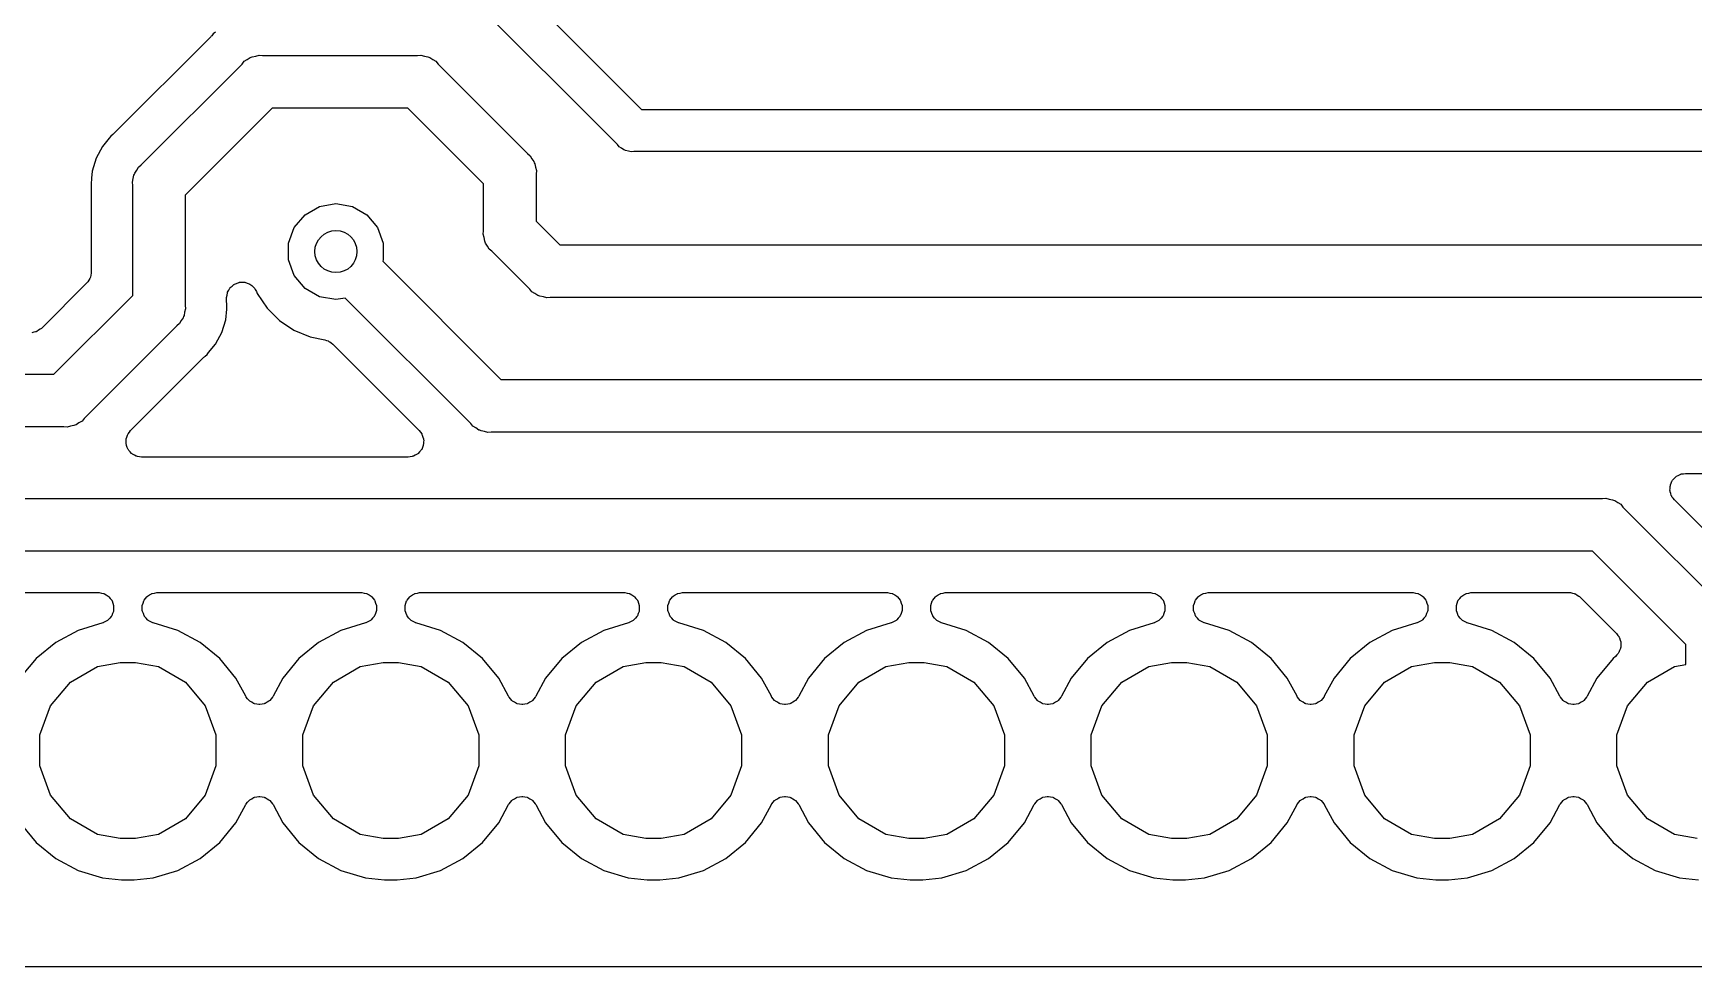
# Model space of a CAD drawing. Extents: x 91 to 190.2, y -113.9 to -59.9.
# Drawn here: x 140.82 to 156.87, y -113.13 to -104.11 of the extents above; entities that cross this region are included whole.
import ezdxf

# ---------------------------------------------------------------- set-up
doc = ezdxf.new("R2010")
doc.units = 0
doc.header["$MEASUREMENT"] = 0
doc.layers.add('BLACK', color=7, linetype='CONTINUOUS')

msp = doc.modelspace()

# ---------------------------------------------------------------- linework, layer by layer
at = {"layer": 'BLACK', "linetype": 'CONTINUOUS'}
for p, q in [((145.093, -103.236), (146.704, -104.847)), ((146.47, -105.187), (144.753, -103.47)), ((142.54, -104.145), (141.605, -105.08)), ((142.544, -104.139), (142.54, -104.145)), ((142.55, -104.135), (142.544, -104.139)), ((142.565, -104.115), (142.55, -104.135)), ((142.585, -104.1), (142.565, -104.115)), ((141.868, -105.383), (142.843, -104.408)), ((142.843, -104.408), (142.864, -104.382)), ((142.864, -104.382), (142.893, -104.366)), ((142.893, -104.366), (142.921, -104.346)), ((142.921, -104.346), (142.932, -104.343)), ((142.932, -104.343), (142.942, -104.338)), ((142.942, -104.338), (142.975, -104.332)), ((142.975, -104.332), (143.008, -104.323)), ((143.008, -104.323), (143.041, -104.326)), ((143.041, -104.326), (144.539, -104.326)), ((144.539, -104.326), (144.572, -104.323)), ((144.572, -104.323), (144.605, -104.332)), ((144.605, -104.332), (144.638, -104.338)), ((144.638, -104.338), (144.648, -104.343)), ((144.648, -104.343), (144.659, -104.346)), ((144.659, -104.346), (144.687, -104.366)), ((144.687, -104.366), (144.716, -104.382)), ((144.716, -104.382), (144.737, -104.408)), ((144.737, -104.408), (145.602, -105.273)), ((143.135, -104.834), (142.294, -105.675)), ((144.445, -104.834), (143.135, -104.834)), ((145.176, -105.565), (144.445, -104.834)), ((146.704, -104.847), (169.366, -104.847)), ((141.575, -105.105), (141.56, -105.125)), ((141.595, -105.09), (141.575, -105.105)), ((141.599, -105.084), (141.595, -105.09)), ((141.605, -105.08), (141.599, -105.084)), ((141.494, -105.205), (141.433, -105.319)), ((141.56, -105.125), (141.494, -105.205)), ((141.56, -105.125), (141.56, -105.125)), ((145.602, -105.273), (145.628, -105.294)), ((146.487, -105.208), (146.47, -105.187)), ((146.511, -105.222), (146.487, -105.208)), ((146.533, -105.237), (146.511, -105.222)), ((146.542, -105.239), (146.533, -105.237)), ((146.549, -105.244), (146.542, -105.239)), ((146.576, -105.249), (146.549, -105.244)), ((146.602, -105.256), (146.576, -105.249)), ((146.629, -105.253), (146.602, -105.256)), ((169.441, -105.253), (146.629, -105.253)), ((141.433, -105.319), (141.395, -105.442)), ((141.806, -105.461), (141.826, -105.433)), ((141.826, -105.433), (141.842, -105.404)), ((141.842, -105.404), (141.868, -105.383)), ((145.628, -105.294), (145.644, -105.323)), ((145.644, -105.323), (145.664, -105.351)), ((145.664, -105.351), (145.667, -105.362)), ((145.667, -105.362), (145.672, -105.372)), ((145.672, -105.372), (145.678, -105.405)), ((145.678, -105.405), (145.687, -105.438)), ((141.389, -105.512), (141.383, -105.57)), ((141.383, -105.57), (141.385, -105.595)), ((141.385, -105.595), (141.385, -105.602)), ((141.395, -105.442), (141.389, -105.512)), ((141.783, -105.548), (141.792, -105.515)), ((141.786, -105.581), (141.783, -105.548)), ((141.786, -106.645), (141.786, -105.581)), ((141.792, -105.515), (141.798, -105.482)), ((141.798, -105.482), (141.803, -105.472)), ((141.803, -105.472), (141.806, -105.461)), ((145.176, -106.019), (145.176, -105.565)), ((145.687, -105.438), (145.684, -105.471)), ((145.684, -105.471), (145.684, -105.925)), ((141.385, -105.602), (141.386, -105.609)), ((141.386, -105.609), (141.386, -106.417)), ((142.294, -105.675), (142.294, -106.739)), ((143.591, -105.784), (143.75, -105.756)), ((143.75, -105.756), (143.909, -105.784)), ((143.348, -105.988), (143.452, -105.864)), ((143.452, -105.864), (143.591, -105.784)), ((143.909, -105.784), (144.048, -105.864)), ((144.048, -105.864), (144.152, -105.988)), ((143.293, -106.139), (143.348, -105.988)), ((144.152, -105.988), (144.207, -106.139)), ((145.173, -106.052), (145.176, -106.019)), ((145.182, -106.085), (145.173, -106.052)), ((145.684, -105.925), (145.915, -106.156)), ((143.293, -106.301), (143.293, -106.139)), ((144.207, -106.139), (144.207, -106.301)), ((145.188, -106.118), (145.182, -106.085)), ((145.193, -106.128), (145.188, -106.118)), ((145.196, -106.139), (145.193, -106.128)), ((145.216, -106.167), (145.196, -106.139)), ((145.232, -106.196), (145.216, -106.167)), ((145.258, -106.217), (145.232, -106.196)), ((145.623, -106.582), (145.258, -106.217)), ((145.915, -106.156), (165.549, -106.156)), ((143.348, -106.452), (143.293, -106.301)), ((144.207, -106.301), (144.203, -106.313)), ((144.203, -106.313), (145.345, -107.456)), ((141.342, -106.523), (140.903, -106.962)), ((141.346, -106.518), (141.342, -106.523)), ((141.351, -106.513), (141.346, -106.518)), ((141.361, -106.496), (141.351, -106.513)), ((141.372, -106.48), (141.361, -106.496)), ((141.374, -106.474), (141.372, -106.48)), ((141.377, -106.468), (141.374, -106.474)), ((141.38, -106.449), (141.377, -106.468)), ((141.385, -106.43), (141.38, -106.449)), ((141.386, -106.417), (141.385, -106.423)), ((141.385, -106.423), (141.385, -106.43)), ((142.729, -106.568), (142.747, -106.554)), ((142.747, -106.554), (142.763, -106.538)), ((142.763, -106.538), (142.766, -106.537)), ((142.766, -106.537), (142.769, -106.535)), ((142.769, -106.535), (142.79, -106.527)), ((142.79, -106.527), (142.812, -106.518)), ((142.812, -106.518), (142.815, -106.518)), ((142.815, -106.518), (142.818, -106.517)), ((142.818, -106.517), (142.841, -106.517)), ((142.841, -106.517), (142.864, -106.516)), ((142.864, -106.516), (142.867, -106.517)), ((142.867, -106.517), (142.87, -106.517)), ((142.87, -106.517), (142.891, -106.525)), ((142.891, -106.525), (142.913, -106.532)), ((142.913, -106.532), (142.916, -106.534)), ((142.916, -106.534), (142.919, -106.535)), ((142.919, -106.535), (142.936, -106.549)), ((142.936, -106.549), (142.955, -106.563)), ((143.452, -106.576), (143.348, -106.452)), ((141.025, -107.406), (141.786, -106.645)), ((142.694, -106.665), (142.698, -106.642)), ((142.694, -106.711), (142.694, -106.665)), ((142.695, -106.718), (142.694, -106.711)), ((142.695, -106.725), (142.695, -106.718)), ((142.698, -106.642), (142.701, -106.62)), ((142.701, -106.62), (142.702, -106.617)), ((142.702, -106.617), (142.703, -106.613)), ((142.703, -106.613), (142.714, -106.594)), ((142.714, -106.594), (142.725, -106.573)), ((142.725, -106.573), (142.727, -106.571)), ((142.727, -106.571), (142.729, -106.568)), ((142.955, -106.563), (142.956, -106.566)), ((142.956, -106.566), (142.959, -106.568)), ((142.959, -106.568), (142.97, -106.588)), ((142.97, -106.588), (142.983, -106.607)), ((142.983, -106.607), (142.99, -106.626)), ((142.99, -106.626), (143.084, -106.766)), ((143.591, -106.656), (143.452, -106.576)), ((143.75, -106.684), (143.591, -106.656)), ((143.839, -106.669), (143.75, -106.684)), ((145.053, -107.882), (143.839, -106.669)), ((145.644, -106.608), (145.623, -106.582)), ((145.673, -106.624), (145.644, -106.608)), ((145.701, -106.644), (145.673, -106.624)), ((145.712, -106.647), (145.701, -106.644)), ((145.722, -106.652), (145.712, -106.647)), ((145.755, -106.658), (145.722, -106.652)), ((145.788, -106.667), (145.755, -106.658)), ((145.821, -106.664), (145.788, -106.667)), ((165.455, -106.664), (145.821, -106.664)), ((142.274, -106.859), (142.254, -106.887)), ((142.277, -106.848), (142.274, -106.859)), ((142.282, -106.838), (142.277, -106.848)), ((142.288, -106.805), (142.282, -106.838)), ((142.297, -106.772), (142.288, -106.805)), ((142.294, -106.739), (142.297, -106.772)), ((142.647, -107.001), (142.685, -106.878)), ((142.685, -106.878), (142.695, -106.775)), ((142.697, -106.75), (142.695, -106.725)), ((142.695, -106.775), (142.697, -106.75)), ((142.695, -106.775), (142.695, -106.775)), ((142.695, -106.775), (142.695, -106.775)), ((143.084, -106.766), (143.204, -106.886)), ((140.829, -107), (140.81, -107.005)), ((140.848, -106.997), (140.829, -107)), ((140.854, -106.994), (140.848, -106.997)), ((140.86, -106.992), (140.854, -106.994)), ((140.876, -106.981), (140.86, -106.992)), ((140.893, -106.971), (140.876, -106.981)), ((140.898, -106.966), (140.893, -106.971)), ((140.903, -106.962), (140.898, -106.966)), ((142.212, -106.937), (141.317, -107.832)), ((142.238, -106.916), (142.212, -106.937)), ((142.254, -106.887), (142.238, -106.916)), ((142.609, -107.072), (142.647, -107.001)), ((143.204, -106.886), (143.344, -106.98)), ((143.344, -106.98), (143.5, -107.044)), ((142.505, -107.215), (142.52, -107.195)), ((142.52, -107.195), (142.586, -107.115)), ((142.52, -107.195), (142.52, -107.195)), ((142.586, -107.115), (142.609, -107.072)), ((142.609, -107.072), (142.609, -107.072)), ((143.5, -107.044), (143.642, -107.072)), ((143.642, -107.072), (143.659, -107.079)), ((143.659, -107.079), (143.676, -107.084)), ((143.676, -107.084), (143.683, -107.088)), ((143.683, -107.088), (143.69, -107.091)), ((143.69, -107.091), (143.704, -107.103)), ((143.704, -107.103), (143.719, -107.114)), ((143.719, -107.114), (144.555, -107.95)), ((141.765, -107.95), (142.475, -107.24)), ((142.475, -107.24), (142.481, -107.236)), ((142.481, -107.236), (142.485, -107.23)), ((142.485, -107.23), (142.505, -107.215)), ((137.31, -107.406), (141.025, -107.406)), ((145.345, -107.456), (161.009, -107.456)), ((141.317, -107.832), (141.296, -107.858)), ((141.119, -107.914), (137.31, -107.914)), ((141.152, -107.917), (141.119, -107.914)), ((141.185, -107.908), (141.152, -107.917)), ((141.218, -107.902), (141.185, -107.908)), ((141.228, -107.897), (141.218, -107.902)), ((141.239, -107.894), (141.228, -107.897)), ((141.267, -107.874), (141.239, -107.894)), ((141.296, -107.858), (141.267, -107.874)), ((141.73, -108.012), (141.735, -107.993)), ((141.735, -107.993), (141.739, -107.987)), ((141.739, -107.987), (141.741, -107.981)), ((141.741, -107.981), (141.754, -107.966)), ((141.754, -107.966), (141.765, -107.95)), ((144.555, -107.95), (144.566, -107.966)), ((144.566, -107.966), (144.579, -107.981)), ((144.579, -107.981), (144.581, -107.987)), ((144.581, -107.987), (144.585, -107.993)), ((144.585, -107.993), (144.59, -108.012)), ((145.074, -107.908), (145.053, -107.882)), ((145.103, -107.924), (145.074, -107.908)), ((145.131, -107.944), (145.103, -107.924)), ((145.142, -107.947), (145.131, -107.944)), ((145.152, -107.952), (145.142, -107.947)), ((145.185, -107.958), (145.152, -107.952)), ((145.218, -107.967), (145.185, -107.958)), ((145.251, -107.964), (145.218, -107.967)), ((160.915, -107.964), (145.251, -107.964)), ((141.722, -108.043), (141.723, -108.037)), ((141.723, -108.062), (141.722, -108.043)), ((141.723, -108.03), (141.73, -108.012)), ((141.723, -108.037), (141.723, -108.03)), ((141.723, -108.082), (141.723, -108.062)), ((141.726, -108.088), (141.723, -108.082)), ((141.726, -108.095), (141.726, -108.088)), ((141.734, -108.113), (141.726, -108.095)), ((141.741, -108.131), (141.734, -108.113)), ((141.745, -108.136), (141.741, -108.131)), ((141.748, -108.142), (141.745, -108.136)), ((141.762, -108.156), (141.748, -108.142)), ((141.775, -108.171), (141.762, -108.156)), ((144.558, -108.156), (144.545, -108.171)), ((144.572, -108.142), (144.558, -108.156)), ((144.575, -108.136), (144.572, -108.142)), ((144.579, -108.131), (144.575, -108.136)), ((144.586, -108.113), (144.579, -108.131)), ((144.594, -108.095), (144.586, -108.113)), ((144.59, -108.012), (144.597, -108.03)), ((144.597, -108.082), (144.594, -108.088)), ((144.594, -108.088), (144.594, -108.095)), ((144.597, -108.03), (144.597, -108.037)), ((144.597, -108.037), (144.598, -108.043)), ((144.598, -108.043), (144.597, -108.062)), ((144.597, -108.062), (144.597, -108.082)), ((141.78, -108.174), (141.775, -108.171)), ((141.785, -108.179), (141.78, -108.174)), ((141.803, -108.187), (141.785, -108.179)), ((141.82, -108.197), (141.803, -108.187)), ((141.826, -108.198), (141.82, -108.197)), ((141.832, -108.201), (141.826, -108.198)), ((141.852, -108.203), (141.832, -108.201)), ((141.871, -108.206), (141.852, -108.203)), ((144.449, -108.206), (141.871, -108.206)), ((144.468, -108.203), (144.449, -108.206)), ((144.488, -108.201), (144.468, -108.203)), ((144.494, -108.198), (144.488, -108.201)), ((144.5, -108.197), (144.494, -108.198)), ((144.517, -108.187), (144.5, -108.197)), ((144.535, -108.179), (144.517, -108.187)), ((144.54, -108.174), (144.535, -108.179)), ((144.545, -108.171), (144.54, -108.174)), ((156.643, -108.488), (156.646, -108.482)), ((156.646, -108.475), (156.654, -108.457)), ((156.646, -108.482), (156.646, -108.475)), ((156.654, -108.457), (156.661, -108.439)), ((156.661, -108.439), (156.665, -108.434)), ((156.665, -108.434), (156.668, -108.428)), ((156.668, -108.428), (156.682, -108.414)), ((156.682, -108.414), (156.695, -108.399)), ((156.695, -108.399), (156.7, -108.396)), ((156.7, -108.396), (156.705, -108.391)), ((156.705, -108.391), (156.723, -108.383)), ((156.723, -108.383), (156.74, -108.373)), ((156.74, -108.373), (156.746, -108.372)), ((156.746, -108.372), (156.752, -108.369)), ((156.752, -108.369), (156.772, -108.367)), ((156.772, -108.367), (156.791, -108.364)), ((156.791, -108.364), (160.687, -108.364)), ((135.265, -108.606), (155.989, -108.606)), ((155.989, -108.606), (156.022, -108.603)), ((156.022, -108.603), (156.055, -108.612)), ((156.055, -108.612), (156.088, -108.618)), ((156.088, -108.618), (156.098, -108.623)), ((156.098, -108.623), (156.109, -108.626)), ((156.109, -108.626), (156.137, -108.646)), ((156.642, -108.527), (156.643, -108.508)), ((156.643, -108.533), (156.642, -108.527)), ((156.643, -108.508), (156.643, -108.488)), ((156.643, -108.54), (156.643, -108.533)), ((156.65, -108.558), (156.643, -108.54)), ((156.655, -108.577), (156.65, -108.558)), ((156.659, -108.583), (156.655, -108.577)), ((156.661, -108.589), (156.659, -108.583)), ((156.674, -108.604), (156.661, -108.589)), ((156.685, -108.62), (156.674, -108.604)), ((157.485, -109.42), (156.685, -108.62)), ((156.137, -108.646), (156.166, -108.662)), ((156.166, -108.662), (156.187, -108.688)), ((156.187, -108.688), (157.222, -109.723)), ((155.895, -109.114), (135.171, -109.114)), ((156.796, -110.015), (155.895, -109.114)), ((140.211, -109.514), (141.453, -109.514)), ((141.453, -109.514), (141.457, -109.515)), ((141.457, -109.515), (141.461, -109.514)), ((141.461, -109.514), (141.483, -109.519)), ((141.483, -109.519), (141.505, -109.523)), ((141.505, -109.523), (141.508, -109.525)), ((141.508, -109.525), (141.512, -109.526)), ((141.512, -109.526), (141.531, -109.538)), ((141.531, -109.538), (141.55, -109.549)), ((141.55, -109.549), (141.552, -109.552)), ((141.552, -109.552), (141.556, -109.555)), ((141.556, -109.555), (141.569, -109.572)), ((141.569, -109.572), (141.583, -109.589)), ((141.583, -109.589), (141.585, -109.593)), ((141.585, -109.593), (141.587, -109.596)), ((141.587, -109.596), (141.593, -109.617)), ((141.887, -109.617), (141.893, -109.596)), ((141.893, -109.596), (141.895, -109.593)), ((141.895, -109.593), (141.897, -109.589)), ((141.897, -109.589), (141.911, -109.572)), ((141.911, -109.572), (141.924, -109.555)), ((141.924, -109.555), (141.928, -109.552)), ((141.928, -109.552), (141.93, -109.549)), ((141.93, -109.549), (141.949, -109.538)), ((141.949, -109.538), (141.968, -109.526)), ((141.968, -109.526), (141.972, -109.525)), ((141.972, -109.525), (141.975, -109.523)), ((141.975, -109.523), (141.997, -109.519)), ((141.997, -109.519), (142.019, -109.514)), ((142.019, -109.514), (142.023, -109.515)), ((142.023, -109.515), (142.027, -109.514)), ((142.027, -109.514), (143.993, -109.514)), ((143.993, -109.514), (143.997, -109.515)), ((143.997, -109.515), (144.001, -109.514)), ((144.001, -109.514), (144.023, -109.519)), ((144.023, -109.519), (144.045, -109.523)), ((144.045, -109.523), (144.048, -109.525)), ((144.048, -109.525), (144.052, -109.526)), ((144.052, -109.526), (144.071, -109.538)), ((144.071, -109.538), (144.09, -109.549)), ((144.09, -109.549), (144.092, -109.552)), ((144.092, -109.552), (144.096, -109.555)), ((144.096, -109.555), (144.109, -109.572)), ((144.109, -109.572), (144.123, -109.589)), ((144.123, -109.589), (144.125, -109.593)), ((144.125, -109.593), (144.127, -109.596)), ((144.127, -109.596), (144.133, -109.617)), ((144.427, -109.617), (144.433, -109.596)), ((144.433, -109.596), (144.435, -109.593)), ((144.435, -109.593), (144.437, -109.589)), ((144.437, -109.589), (144.451, -109.572)), ((144.451, -109.572), (144.464, -109.555)), ((144.464, -109.555), (144.468, -109.552)), ((144.468, -109.552), (144.47, -109.549)), ((144.47, -109.549), (144.489, -109.538)), ((144.489, -109.538), (144.508, -109.526)), ((144.508, -109.526), (144.512, -109.525)), ((144.512, -109.525), (144.515, -109.523)), ((144.515, -109.523), (144.537, -109.519)), ((144.537, -109.519), (144.559, -109.514)), ((144.559, -109.514), (144.563, -109.515)), ((144.563, -109.515), (144.567, -109.514)), ((144.567, -109.514), (146.533, -109.514)), ((146.533, -109.514), (146.537, -109.515)), ((146.537, -109.515), (146.541, -109.514)), ((146.541, -109.514), (146.563, -109.519)), ((146.563, -109.519), (146.585, -109.523)), ((146.585, -109.523), (146.588, -109.525)), ((146.588, -109.525), (146.592, -109.526)), ((146.592, -109.526), (146.611, -109.538)), ((146.611, -109.538), (146.63, -109.549)), ((146.63, -109.549), (146.632, -109.552)), ((146.632, -109.552), (146.636, -109.555)), ((146.636, -109.555), (146.649, -109.572)), ((146.649, -109.572), (146.663, -109.589)), ((146.663, -109.589), (146.665, -109.593)), ((146.665, -109.593), (146.667, -109.596)), ((146.667, -109.596), (146.673, -109.617)), ((146.967, -109.617), (146.973, -109.596)), ((146.973, -109.596), (146.975, -109.593)), ((146.975, -109.593), (146.977, -109.589)), ((146.977, -109.589), (146.991, -109.572)), ((146.991, -109.572), (147.004, -109.555)), ((147.004, -109.555), (147.008, -109.552)), ((147.008, -109.552), (147.01, -109.549)), ((147.01, -109.549), (147.029, -109.538)), ((147.029, -109.538), (147.048, -109.526)), ((147.048, -109.526), (147.052, -109.525)), ((147.052, -109.525), (147.055, -109.523)), ((147.055, -109.523), (147.077, -109.519)), ((147.077, -109.519), (147.099, -109.514)), ((147.099, -109.514), (147.103, -109.515)), ((147.103, -109.515), (147.107, -109.514)), ((147.107, -109.514), (149.073, -109.514)), ((149.073, -109.514), (149.077, -109.515)), ((149.077, -109.515), (149.081, -109.514)), ((149.081, -109.514), (149.103, -109.519)), ((149.103, -109.519), (149.125, -109.523)), ((149.125, -109.523), (149.128, -109.525)), ((149.128, -109.525), (149.132, -109.526)), ((149.132, -109.526), (149.151, -109.538)), ((149.151, -109.538), (149.17, -109.549)), ((149.17, -109.549), (149.172, -109.552)), ((149.172, -109.552), (149.176, -109.555)), ((149.176, -109.555), (149.189, -109.572)), ((149.189, -109.572), (149.203, -109.589)), ((149.203, -109.589), (149.205, -109.593)), ((149.205, -109.593), (149.207, -109.596)), ((149.207, -109.596), (149.213, -109.617)), ((149.507, -109.617), (149.513, -109.596)), ((149.513, -109.596), (149.515, -109.593)), ((149.515, -109.593), (149.517, -109.589)), ((149.517, -109.589), (149.531, -109.572)), ((149.531, -109.572), (149.544, -109.555)), ((149.544, -109.555), (149.548, -109.552)), ((149.548, -109.552), (149.55, -109.549)), ((149.55, -109.549), (149.569, -109.538)), ((149.569, -109.538), (149.588, -109.526)), ((149.588, -109.526), (149.592, -109.525)), ((149.592, -109.525), (149.595, -109.523)), ((149.595, -109.523), (149.617, -109.519)), ((149.617, -109.519), (149.639, -109.514)), ((149.639, -109.514), (149.643, -109.515)), ((149.643, -109.515), (149.647, -109.514)), ((149.647, -109.514), (151.613, -109.514)), ((151.613, -109.514), (151.617, -109.515)), ((151.617, -109.515), (151.621, -109.514)), ((151.621, -109.514), (151.643, -109.519)), ((151.643, -109.519), (151.665, -109.523)), ((151.665, -109.523), (151.668, -109.525)), ((151.668, -109.525), (151.672, -109.526)), ((151.672, -109.526), (151.691, -109.538)), ((151.691, -109.538), (151.71, -109.549)), ((151.71, -109.549), (151.712, -109.552)), ((151.712, -109.552), (151.716, -109.555)), ((151.716, -109.555), (151.729, -109.572)), ((151.729, -109.572), (151.743, -109.589)), ((151.743, -109.589), (151.745, -109.593)), ((151.745, -109.593), (151.747, -109.596)), ((151.747, -109.596), (151.753, -109.617)), ((152.047, -109.617), (152.053, -109.596)), ((152.053, -109.596), (152.055, -109.593)), ((152.055, -109.593), (152.057, -109.589)), ((152.057, -109.589), (152.071, -109.572)), ((152.071, -109.572), (152.084, -109.555)), ((152.084, -109.555), (152.088, -109.552)), ((152.088, -109.552), (152.09, -109.549)), ((152.09, -109.549), (152.109, -109.538)), ((152.109, -109.538), (152.128, -109.526)), ((152.128, -109.526), (152.132, -109.525)), ((152.132, -109.525), (152.135, -109.523)), ((152.135, -109.523), (152.157, -109.519)), ((152.157, -109.519), (152.179, -109.514)), ((152.179, -109.514), (152.183, -109.515)), ((152.183, -109.515), (152.187, -109.514)), ((152.187, -109.514), (154.153, -109.514)), ((154.153, -109.514), (154.157, -109.515)), ((154.157, -109.515), (154.161, -109.514)), ((154.161, -109.514), (154.183, -109.519)), ((154.183, -109.519), (154.205, -109.523)), ((154.205, -109.523), (154.208, -109.525)), ((154.208, -109.525), (154.212, -109.526)), ((154.212, -109.526), (154.231, -109.538)), ((154.231, -109.538), (154.25, -109.549)), ((154.25, -109.549), (154.252, -109.552)), ((154.252, -109.552), (154.256, -109.555)), ((154.256, -109.555), (154.269, -109.572)), ((154.269, -109.572), (154.283, -109.589)), ((154.283, -109.589), (154.285, -109.593)), ((154.285, -109.593), (154.287, -109.596)), ((154.287, -109.596), (154.293, -109.617)), ((154.587, -109.617), (154.593, -109.596)), ((154.593, -109.596), (154.595, -109.593)), ((154.595, -109.593), (154.597, -109.589)), ((154.597, -109.589), (154.611, -109.572)), ((154.611, -109.572), (154.624, -109.555)), ((154.624, -109.555), (154.628, -109.552)), ((154.628, -109.552), (154.63, -109.549)), ((154.63, -109.549), (154.649, -109.538)), ((154.649, -109.538), (154.668, -109.526)), ((154.668, -109.526), (154.672, -109.525)), ((154.672, -109.525), (154.675, -109.523)), ((154.675, -109.523), (154.697, -109.519)), ((154.697, -109.519), (154.719, -109.514)), ((154.719, -109.514), (154.723, -109.515)), ((154.723, -109.515), (154.727, -109.514)), ((154.727, -109.514), (155.667, -109.514)), ((155.667, -109.514), (155.673, -109.515)), ((155.673, -109.515), (155.68, -109.515)), ((155.68, -109.515), (155.699, -109.52)), ((155.699, -109.52), (155.718, -109.523)), ((155.718, -109.523), (155.724, -109.526)), ((155.724, -109.526), (155.73, -109.528)), ((155.73, -109.528), (155.746, -109.539)), ((155.746, -109.539), (155.763, -109.549)), ((155.763, -109.549), (155.768, -109.554)), ((155.768, -109.554), (155.773, -109.558)), ((155.773, -109.558), (156.126, -109.911)), ((141.564, -109.762), (141.55, -109.779)), ((141.579, -109.746), (141.564, -109.762)), ((141.58, -109.742), (141.579, -109.746)), ((141.583, -109.739), (141.58, -109.742)), ((141.591, -109.718), (141.583, -109.739)), ((141.599, -109.698), (141.591, -109.718)), ((141.593, -109.617), (141.601, -109.638)), ((141.6, -109.694), (141.599, -109.698)), ((141.601, -109.69), (141.6, -109.694)), ((141.601, -109.638), (141.601, -109.642)), ((141.601, -109.642), (141.602, -109.646)), ((141.602, -109.646), (141.601, -109.668)), ((141.601, -109.668), (141.601, -109.69)), ((141.878, -109.646), (141.879, -109.642)), ((141.879, -109.668), (141.878, -109.646)), ((141.879, -109.638), (141.887, -109.617)), ((141.879, -109.642), (141.879, -109.638)), ((141.879, -109.69), (141.879, -109.668)), ((141.88, -109.694), (141.879, -109.69)), ((141.881, -109.698), (141.88, -109.694)), ((141.889, -109.718), (141.881, -109.698)), ((141.897, -109.739), (141.889, -109.718)), ((141.9, -109.742), (141.897, -109.739)), ((141.901, -109.746), (141.9, -109.742)), ((141.916, -109.762), (141.901, -109.746)), ((141.93, -109.779), (141.916, -109.762)), ((144.104, -109.762), (144.09, -109.779)), ((144.119, -109.746), (144.104, -109.762)), ((144.12, -109.742), (144.119, -109.746)), ((144.123, -109.739), (144.12, -109.742)), ((144.131, -109.718), (144.123, -109.739)), ((144.139, -109.698), (144.131, -109.718)), ((144.133, -109.617), (144.141, -109.638)), ((144.14, -109.694), (144.139, -109.698)), ((144.141, -109.69), (144.14, -109.694)), ((144.141, -109.638), (144.141, -109.642)), ((144.141, -109.642), (144.142, -109.646)), ((144.142, -109.646), (144.141, -109.668)), ((144.141, -109.668), (144.141, -109.69)), ((144.418, -109.646), (144.419, -109.642)), ((144.419, -109.668), (144.418, -109.646)), ((144.419, -109.638), (144.427, -109.617)), ((144.419, -109.642), (144.419, -109.638)), ((144.419, -109.69), (144.419, -109.668)), ((144.42, -109.694), (144.419, -109.69)), ((144.421, -109.698), (144.42, -109.694)), ((144.429, -109.718), (144.421, -109.698)), ((144.437, -109.739), (144.429, -109.718)), ((144.44, -109.742), (144.437, -109.739)), ((144.441, -109.746), (144.44, -109.742)), ((144.456, -109.762), (144.441, -109.746)), ((144.47, -109.779), (144.456, -109.762)), ((146.644, -109.762), (146.63, -109.779)), ((146.659, -109.746), (146.644, -109.762)), ((146.66, -109.742), (146.659, -109.746)), ((146.663, -109.739), (146.66, -109.742)), ((146.671, -109.718), (146.663, -109.739)), ((146.679, -109.698), (146.671, -109.718)), ((146.673, -109.617), (146.681, -109.638)), ((146.68, -109.694), (146.679, -109.698)), ((146.681, -109.69), (146.68, -109.694)), ((146.681, -109.638), (146.681, -109.642)), ((146.681, -109.642), (146.682, -109.646)), ((146.682, -109.646), (146.681, -109.668)), ((146.681, -109.668), (146.681, -109.69)), ((146.958, -109.646), (146.959, -109.642)), ((146.959, -109.668), (146.958, -109.646)), ((146.959, -109.638), (146.967, -109.617)), ((146.959, -109.642), (146.959, -109.638)), ((146.959, -109.69), (146.959, -109.668)), ((146.96, -109.694), (146.959, -109.69)), ((146.961, -109.698), (146.96, -109.694)), ((146.969, -109.718), (146.961, -109.698)), ((146.977, -109.739), (146.969, -109.718)), ((146.98, -109.742), (146.977, -109.739)), ((146.981, -109.746), (146.98, -109.742)), ((146.996, -109.762), (146.981, -109.746)), ((147.01, -109.779), (146.996, -109.762)), ((149.184, -109.762), (149.17, -109.779)), ((149.199, -109.746), (149.184, -109.762)), ((149.2, -109.742), (149.199, -109.746)), ((149.203, -109.739), (149.2, -109.742)), ((149.211, -109.718), (149.203, -109.739)), ((149.219, -109.698), (149.211, -109.718)), ((149.213, -109.617), (149.221, -109.638)), ((149.22, -109.694), (149.219, -109.698)), ((149.221, -109.69), (149.22, -109.694)), ((149.221, -109.638), (149.221, -109.642)), ((149.221, -109.642), (149.222, -109.646)), ((149.222, -109.646), (149.221, -109.668)), ((149.221, -109.668), (149.221, -109.69)), ((149.498, -109.646), (149.499, -109.642)), ((149.499, -109.668), (149.498, -109.646)), ((149.499, -109.638), (149.507, -109.617)), ((149.499, -109.642), (149.499, -109.638)), ((149.499, -109.69), (149.499, -109.668)), ((149.5, -109.694), (149.499, -109.69)), ((149.501, -109.698), (149.5, -109.694)), ((149.509, -109.718), (149.501, -109.698)), ((149.517, -109.739), (149.509, -109.718)), ((149.52, -109.742), (149.517, -109.739)), ((149.521, -109.746), (149.52, -109.742)), ((149.536, -109.762), (149.521, -109.746)), ((149.55, -109.779), (149.536, -109.762)), ((151.724, -109.762), (151.71, -109.779)), ((151.739, -109.746), (151.724, -109.762)), ((151.74, -109.742), (151.739, -109.746)), ((151.743, -109.739), (151.74, -109.742)), ((151.751, -109.718), (151.743, -109.739)), ((151.759, -109.698), (151.751, -109.718)), ((151.753, -109.617), (151.761, -109.638)), ((151.76, -109.694), (151.759, -109.698)), ((151.761, -109.69), (151.76, -109.694)), ((151.761, -109.638), (151.761, -109.642)), ((151.761, -109.642), (151.762, -109.646)), ((151.762, -109.646), (151.761, -109.668)), ((151.761, -109.668), (151.761, -109.69)), ((152.038, -109.646), (152.039, -109.642)), ((152.039, -109.668), (152.038, -109.646)), ((152.039, -109.638), (152.047, -109.617)), ((152.039, -109.642), (152.039, -109.638)), ((152.039, -109.69), (152.039, -109.668)), ((152.04, -109.694), (152.039, -109.69)), ((152.041, -109.698), (152.04, -109.694)), ((152.049, -109.718), (152.041, -109.698)), ((152.057, -109.739), (152.049, -109.718)), ((152.06, -109.742), (152.057, -109.739)), ((152.061, -109.746), (152.06, -109.742)), ((152.076, -109.762), (152.061, -109.746)), ((152.09, -109.779), (152.076, -109.762)), ((154.264, -109.762), (154.25, -109.779)), ((154.279, -109.746), (154.264, -109.762)), ((154.28, -109.742), (154.279, -109.746)), ((154.283, -109.739), (154.28, -109.742)), ((154.291, -109.718), (154.283, -109.739)), ((154.299, -109.698), (154.291, -109.718)), ((154.293, -109.617), (154.301, -109.638)), ((154.3, -109.694), (154.299, -109.698)), ((154.301, -109.69), (154.3, -109.694)), ((154.301, -109.638), (154.301, -109.642)), ((154.301, -109.642), (154.302, -109.646)), ((154.302, -109.646), (154.301, -109.668)), ((154.301, -109.668), (154.301, -109.69)), ((154.578, -109.646), (154.579, -109.642)), ((154.579, -109.668), (154.578, -109.646)), ((154.579, -109.638), (154.587, -109.617)), ((154.579, -109.642), (154.579, -109.638)), ((154.579, -109.69), (154.579, -109.668)), ((154.58, -109.694), (154.579, -109.69)), ((154.581, -109.698), (154.58, -109.694)), ((154.589, -109.718), (154.581, -109.698)), ((154.597, -109.739), (154.589, -109.718)), ((154.6, -109.742), (154.597, -109.739)), ((154.601, -109.746), (154.6, -109.742)), ((154.616, -109.762), (154.601, -109.746)), ((154.63, -109.779), (154.616, -109.762)), ((141.259, -109.88), (141.042, -109.996)), ((141.497, -109.808), (141.259, -109.88)), ((141.5, -109.806), (141.497, -109.808)), ((141.505, -109.805), (141.5, -109.806)), ((141.524, -109.794), (141.505, -109.805)), ((141.543, -109.784), (141.524, -109.794)), ((141.546, -109.781), (141.543, -109.784)), ((141.55, -109.779), (141.546, -109.781)), ((141.934, -109.781), (141.93, -109.779)), ((141.937, -109.784), (141.934, -109.781)), ((141.956, -109.794), (141.937, -109.784)), ((141.975, -109.805), (141.956, -109.794)), ((141.98, -109.806), (141.975, -109.805)), ((141.983, -109.808), (141.98, -109.806)), ((142.221, -109.88), (141.983, -109.808)), ((142.438, -109.996), (142.221, -109.88)), ((143.799, -109.88), (143.582, -109.996)), ((144.037, -109.808), (143.799, -109.88)), ((144.04, -109.806), (144.037, -109.808)), ((144.045, -109.805), (144.04, -109.806)), ((144.064, -109.794), (144.045, -109.805)), ((144.083, -109.784), (144.064, -109.794)), ((144.086, -109.781), (144.083, -109.784)), ((144.09, -109.779), (144.086, -109.781)), ((144.474, -109.781), (144.47, -109.779)), ((144.477, -109.784), (144.474, -109.781)), ((144.496, -109.794), (144.477, -109.784)), ((144.515, -109.805), (144.496, -109.794)), ((144.52, -109.806), (144.515, -109.805)), ((144.523, -109.808), (144.52, -109.806)), ((144.761, -109.88), (144.523, -109.808)), ((144.978, -109.996), (144.761, -109.88)), ((146.339, -109.88), (146.122, -109.996)), ((146.577, -109.808), (146.339, -109.88)), ((146.58, -109.806), (146.577, -109.808)), ((146.585, -109.805), (146.58, -109.806)), ((146.604, -109.794), (146.585, -109.805)), ((146.623, -109.784), (146.604, -109.794)), ((146.626, -109.781), (146.623, -109.784)), ((146.63, -109.779), (146.626, -109.781)), ((147.014, -109.781), (147.01, -109.779)), ((147.017, -109.784), (147.014, -109.781)), ((147.036, -109.794), (147.017, -109.784)), ((147.055, -109.805), (147.036, -109.794)), ((147.06, -109.806), (147.055, -109.805)), ((147.063, -109.808), (147.06, -109.806)), ((147.301, -109.88), (147.063, -109.808)), ((147.518, -109.996), (147.301, -109.88)), ((148.879, -109.88), (148.662, -109.996)), ((149.117, -109.808), (148.879, -109.88)), ((149.12, -109.806), (149.117, -109.808)), ((149.125, -109.805), (149.12, -109.806)), ((149.144, -109.794), (149.125, -109.805)), ((149.163, -109.784), (149.144, -109.794)), ((149.166, -109.781), (149.163, -109.784)), ((149.17, -109.779), (149.166, -109.781)), ((149.554, -109.781), (149.55, -109.779)), ((149.557, -109.784), (149.554, -109.781)), ((149.576, -109.794), (149.557, -109.784)), ((149.595, -109.805), (149.576, -109.794)), ((149.6, -109.806), (149.595, -109.805)), ((149.603, -109.808), (149.6, -109.806)), ((149.841, -109.88), (149.603, -109.808)), ((150.058, -109.996), (149.841, -109.88)), ((151.419, -109.88), (151.202, -109.996)), ((151.657, -109.808), (151.419, -109.88)), ((151.66, -109.806), (151.657, -109.808)), ((151.665, -109.805), (151.66, -109.806)), ((151.684, -109.794), (151.665, -109.805)), ((151.703, -109.784), (151.684, -109.794)), ((151.706, -109.781), (151.703, -109.784)), ((151.71, -109.779), (151.706, -109.781)), ((152.094, -109.781), (152.09, -109.779)), ((152.097, -109.784), (152.094, -109.781)), ((152.116, -109.794), (152.097, -109.784)), ((152.135, -109.805), (152.116, -109.794)), ((152.14, -109.806), (152.135, -109.805)), ((152.143, -109.808), (152.14, -109.806)), ((152.381, -109.88), (152.143, -109.808)), ((152.598, -109.996), (152.381, -109.88)), ((153.959, -109.88), (153.742, -109.996)), ((154.197, -109.808), (153.959, -109.88)), ((154.2, -109.806), (154.197, -109.808)), ((154.205, -109.805), (154.2, -109.806)), ((154.224, -109.794), (154.205, -109.805)), ((154.243, -109.784), (154.224, -109.794)), ((154.246, -109.781), (154.243, -109.784)), ((154.25, -109.779), (154.246, -109.781)), ((154.634, -109.781), (154.63, -109.779)), ((154.637, -109.784), (154.634, -109.781)), ((154.656, -109.794), (154.637, -109.784)), ((154.675, -109.805), (154.656, -109.794)), ((154.68, -109.806), (154.675, -109.805)), ((154.683, -109.808), (154.68, -109.806)), ((154.921, -109.88), (154.683, -109.808)), ((155.138, -109.996), (154.921, -109.88)), ((156.126, -109.911), (156.138, -109.928)), ((156.138, -109.928), (156.151, -109.943)), ((141.042, -109.996), (140.852, -110.152)), ((142.628, -110.152), (142.438, -109.996)), ((143.582, -109.996), (143.392, -110.152)), ((145.168, -110.152), (144.978, -109.996)), ((146.122, -109.996), (145.932, -110.152)), ((147.708, -110.152), (147.518, -109.996)), ((148.662, -109.996), (148.472, -110.152)), ((150.248, -110.152), (150.058, -109.996)), ((151.202, -109.996), (151.012, -110.152)), ((152.788, -110.152), (152.598, -109.996)), ((153.742, -109.996), (153.552, -110.152)), ((155.328, -110.152), (155.138, -109.996)), ((156.156, -110.074), (156.149, -110.093)), ((156.151, -109.943), (156.152, -109.949)), ((156.152, -109.949), (156.156, -109.953)), ((156.156, -109.953), (156.161, -109.973)), ((156.165, -110.056), (156.156, -110.074)), ((156.161, -109.973), (156.168, -109.992)), ((156.167, -110.045), (156.165, -110.05)), ((156.165, -110.05), (156.165, -110.056)), ((156.169, -110.004), (156.167, -110.024)), ((156.167, -110.024), (156.167, -110.045)), ((156.168, -109.992), (156.168, -109.998)), ((156.168, -109.998), (156.169, -110.004)), ((156.796, -110.209), (156.796, -110.015)), ((140.852, -110.152), (140.719, -110.314)), ((141.185, -110.379), (141.445, -110.229)), ((141.445, -110.229), (141.666, -110.19)), ((141.666, -110.19), (141.814, -110.19)), ((141.814, -110.19), (142.035, -110.229)), ((142.035, -110.229), (142.295, -110.379)), ((142.784, -110.342), (142.628, -110.152)), ((143.392, -110.152), (143.236, -110.342)), ((143.725, -110.379), (143.985, -110.229)), ((143.985, -110.229), (144.206, -110.19)), ((144.206, -110.19), (144.354, -110.19)), ((144.354, -110.19), (144.575, -110.229)), ((144.575, -110.229), (144.835, -110.379)), ((145.324, -110.342), (145.168, -110.152)), ((145.932, -110.152), (145.776, -110.342)), ((146.265, -110.379), (146.525, -110.229)), ((146.525, -110.229), (146.746, -110.19)), ((146.746, -110.19), (146.894, -110.19)), ((146.894, -110.19), (147.115, -110.229)), ((147.115, -110.229), (147.375, -110.379)), ((147.864, -110.342), (147.708, -110.152)), ((148.472, -110.152), (148.316, -110.342)), ((148.805, -110.379), (149.065, -110.229)), ((149.065, -110.229), (149.286, -110.19)), ((149.286, -110.19), (149.434, -110.19)), ((149.434, -110.19), (149.655, -110.229)), ((149.655, -110.229), (149.915, -110.379)), ((150.404, -110.342), (150.248, -110.152)), ((151.012, -110.152), (150.856, -110.342)), ((151.345, -110.379), (151.605, -110.229)), ((151.605, -110.229), (151.826, -110.19)), ((151.826, -110.19), (151.974, -110.19)), ((151.974, -110.19), (152.195, -110.229)), ((152.195, -110.229), (152.455, -110.379)), ((152.944, -110.342), (152.788, -110.152)), ((153.552, -110.152), (153.396, -110.342)), ((153.885, -110.379), (154.145, -110.229)), ((154.145, -110.229), (154.366, -110.19)), ((154.366, -110.19), (154.514, -110.19)), ((154.514, -110.19), (154.735, -110.229)), ((154.735, -110.229), (154.995, -110.379)), ((155.484, -110.342), (155.328, -110.152)), ((156.092, -110.152), (155.936, -110.342)), ((156.115, -110.133), (156.092, -110.152)), ((156.128, -110.117), (156.115, -110.133)), ((156.143, -110.103), (156.128, -110.117)), ((156.145, -110.098), (156.143, -110.103)), ((156.149, -110.093), (156.145, -110.098)), ((156.425, -110.379), (156.685, -110.229)), ((156.685, -110.229), (156.796, -110.209)), ((140.993, -110.608), (141.185, -110.379)), ((142.295, -110.379), (142.487, -110.608)), ((142.878, -110.517), (142.784, -110.342)), ((143.236, -110.342), (143.142, -110.517)), ((143.533, -110.608), (143.725, -110.379)), ((144.835, -110.379), (145.027, -110.608)), ((145.418, -110.517), (145.324, -110.342)), ((145.776, -110.342), (145.682, -110.517)), ((146.073, -110.608), (146.265, -110.379)), ((147.375, -110.379), (147.567, -110.608)), ((147.958, -110.517), (147.864, -110.342)), ((148.316, -110.342), (148.222, -110.517)), ((148.613, -110.608), (148.805, -110.379)), ((149.915, -110.379), (150.107, -110.608)), ((150.498, -110.517), (150.404, -110.342)), ((150.856, -110.342), (150.762, -110.517)), ((151.153, -110.608), (151.345, -110.379)), ((152.455, -110.379), (152.647, -110.608)), ((153.038, -110.517), (152.944, -110.342)), ((153.396, -110.342), (153.302, -110.517)), ((153.693, -110.608), (153.885, -110.379)), ((154.995, -110.379), (155.187, -110.608)), ((155.578, -110.517), (155.484, -110.342)), ((155.936, -110.342), (155.842, -110.517)), ((156.233, -110.608), (156.425, -110.379)), ((142.881, -110.521), (142.878, -110.517)), ((142.883, -110.525), (142.881, -110.521)), ((142.897, -110.541), (142.883, -110.525)), ((142.91, -110.558), (142.897, -110.541)), ((142.914, -110.56), (142.91, -110.558)), ((142.917, -110.564), (142.914, -110.56)), ((142.936, -110.574), (142.917, -110.564)), ((143.103, -110.564), (143.084, -110.574)), ((143.106, -110.56), (143.103, -110.564)), ((143.11, -110.558), (143.106, -110.56)), ((143.123, -110.541), (143.11, -110.558)), ((143.137, -110.525), (143.123, -110.541)), ((143.139, -110.521), (143.137, -110.525)), ((143.142, -110.517), (143.139, -110.521)), ((145.421, -110.521), (145.418, -110.517)), ((145.423, -110.525), (145.421, -110.521)), ((145.437, -110.541), (145.423, -110.525)), ((145.45, -110.558), (145.437, -110.541)), ((145.454, -110.56), (145.45, -110.558)), ((145.457, -110.564), (145.454, -110.56)), ((145.476, -110.574), (145.457, -110.564)), ((145.643, -110.564), (145.624, -110.574)), ((145.646, -110.56), (145.643, -110.564)), ((145.65, -110.558), (145.646, -110.56)), ((145.663, -110.541), (145.65, -110.558)), ((145.677, -110.525), (145.663, -110.541)), ((145.679, -110.521), (145.677, -110.525)), ((145.682, -110.517), (145.679, -110.521)), ((147.961, -110.521), (147.958, -110.517)), ((147.963, -110.525), (147.961, -110.521)), ((147.977, -110.541), (147.963, -110.525)), ((147.99, -110.558), (147.977, -110.541)), ((147.994, -110.56), (147.99, -110.558)), ((147.997, -110.564), (147.994, -110.56)), ((148.016, -110.574), (147.997, -110.564)), ((148.183, -110.564), (148.164, -110.574)), ((148.186, -110.56), (148.183, -110.564)), ((148.19, -110.558), (148.186, -110.56)), ((148.203, -110.541), (148.19, -110.558)), ((148.217, -110.525), (148.203, -110.541)), ((148.219, -110.521), (148.217, -110.525)), ((148.222, -110.517), (148.219, -110.521)), ((150.501, -110.521), (150.498, -110.517)), ((150.503, -110.525), (150.501, -110.521)), ((150.517, -110.541), (150.503, -110.525)), ((150.53, -110.558), (150.517, -110.541)), ((150.534, -110.56), (150.53, -110.558)), ((150.537, -110.564), (150.534, -110.56)), ((150.556, -110.574), (150.537, -110.564)), ((150.723, -110.564), (150.704, -110.574)), ((150.726, -110.56), (150.723, -110.564)), ((150.73, -110.558), (150.726, -110.56)), ((150.743, -110.541), (150.73, -110.558)), ((150.757, -110.525), (150.743, -110.541)), ((150.759, -110.521), (150.757, -110.525)), ((150.762, -110.517), (150.759, -110.521)), ((153.041, -110.521), (153.038, -110.517)), ((153.043, -110.525), (153.041, -110.521)), ((153.057, -110.541), (153.043, -110.525)), ((153.07, -110.558), (153.057, -110.541)), ((153.074, -110.56), (153.07, -110.558)), ((153.077, -110.564), (153.074, -110.56)), ((153.096, -110.574), (153.077, -110.564)), ((153.263, -110.564), (153.244, -110.574)), ((153.266, -110.56), (153.263, -110.564)), ((153.27, -110.558), (153.266, -110.56)), ((153.283, -110.541), (153.27, -110.558)), ((153.297, -110.525), (153.283, -110.541)), ((153.299, -110.521), (153.297, -110.525)), ((153.302, -110.517), (153.299, -110.521)), ((155.581, -110.521), (155.578, -110.517)), ((155.583, -110.525), (155.581, -110.521)), ((155.597, -110.541), (155.583, -110.525)), ((155.61, -110.558), (155.597, -110.541)), ((155.614, -110.56), (155.61, -110.558)), ((155.617, -110.564), (155.614, -110.56)), ((155.636, -110.574), (155.617, -110.564)), ((155.803, -110.564), (155.784, -110.574)), ((155.806, -110.56), (155.803, -110.564)), ((155.81, -110.558), (155.806, -110.56)), ((155.823, -110.541), (155.81, -110.558)), ((155.837, -110.525), (155.823, -110.541)), ((155.839, -110.521), (155.837, -110.525)), ((155.842, -110.517), (155.839, -110.521)), ((140.89, -110.89), (140.993, -110.608)), ((142.487, -110.608), (142.59, -110.89)), ((142.954, -110.585), (142.936, -110.574)), ((142.959, -110.586), (142.954, -110.585)), ((142.963, -110.589), (142.959, -110.586)), ((142.984, -110.592), (142.963, -110.589)), ((143.005, -110.596), (142.984, -110.592)), ((143.01, -110.595), (143.005, -110.596)), ((143.015, -110.596), (143.01, -110.595)), ((143.036, -110.592), (143.015, -110.596)), ((143.057, -110.589), (143.036, -110.592)), ((143.061, -110.586), (143.057, -110.589)), ((143.066, -110.585), (143.061, -110.586)), ((143.084, -110.574), (143.066, -110.585)), ((143.43, -110.89), (143.533, -110.608)), ((145.027, -110.608), (145.13, -110.89)), ((145.494, -110.585), (145.476, -110.574)), ((145.499, -110.586), (145.494, -110.585)), ((145.503, -110.589), (145.499, -110.586)), ((145.524, -110.592), (145.503, -110.589)), ((145.545, -110.596), (145.524, -110.592)), ((145.55, -110.595), (145.545, -110.596)), ((145.555, -110.596), (145.55, -110.595)), ((145.576, -110.592), (145.555, -110.596)), ((145.597, -110.589), (145.576, -110.592)), ((145.601, -110.586), (145.597, -110.589)), ((145.606, -110.585), (145.601, -110.586)), ((145.624, -110.574), (145.606, -110.585)), ((145.97, -110.89), (146.073, -110.608)), ((147.567, -110.608), (147.67, -110.89)), ((148.034, -110.585), (148.016, -110.574)), ((148.039, -110.586), (148.034, -110.585)), ((148.043, -110.589), (148.039, -110.586)), ((148.064, -110.592), (148.043, -110.589)), ((148.085, -110.596), (148.064, -110.592)), ((148.09, -110.595), (148.085, -110.596)), ((148.095, -110.596), (148.09, -110.595)), ((148.116, -110.592), (148.095, -110.596)), ((148.137, -110.589), (148.116, -110.592)), ((148.141, -110.586), (148.137, -110.589)), ((148.146, -110.585), (148.141, -110.586)), ((148.164, -110.574), (148.146, -110.585)), ((148.51, -110.89), (148.613, -110.608)), ((150.107, -110.608), (150.21, -110.89)), ((150.574, -110.585), (150.556, -110.574)), ((150.579, -110.586), (150.574, -110.585)), ((150.583, -110.589), (150.579, -110.586)), ((150.604, -110.592), (150.583, -110.589)), ((150.625, -110.596), (150.604, -110.592)), ((150.63, -110.595), (150.625, -110.596)), ((150.635, -110.596), (150.63, -110.595)), ((150.656, -110.592), (150.635, -110.596)), ((150.677, -110.589), (150.656, -110.592)), ((150.681, -110.586), (150.677, -110.589)), ((150.686, -110.585), (150.681, -110.586)), ((150.704, -110.574), (150.686, -110.585)), ((151.05, -110.89), (151.153, -110.608)), ((152.647, -110.608), (152.75, -110.89)), ((153.114, -110.585), (153.096, -110.574)), ((153.119, -110.586), (153.114, -110.585)), ((153.123, -110.589), (153.119, -110.586)), ((153.144, -110.592), (153.123, -110.589)), ((153.165, -110.596), (153.144, -110.592)), ((153.17, -110.595), (153.165, -110.596)), ((153.175, -110.596), (153.17, -110.595)), ((153.196, -110.592), (153.175, -110.596)), ((153.217, -110.589), (153.196, -110.592)), ((153.221, -110.586), (153.217, -110.589)), ((153.226, -110.585), (153.221, -110.586)), ((153.244, -110.574), (153.226, -110.585)), ((153.59, -110.89), (153.693, -110.608)), ((155.187, -110.608), (155.29, -110.89)), ((155.654, -110.585), (155.636, -110.574)), ((155.659, -110.586), (155.654, -110.585)), ((155.663, -110.589), (155.659, -110.586)), ((155.684, -110.592), (155.663, -110.589)), ((155.705, -110.596), (155.684, -110.592)), ((155.71, -110.595), (155.705, -110.596)), ((155.715, -110.596), (155.71, -110.595)), ((155.736, -110.592), (155.715, -110.596)), ((155.757, -110.589), (155.736, -110.592)), ((155.761, -110.586), (155.757, -110.589)), ((155.766, -110.585), (155.761, -110.586)), ((155.784, -110.574), (155.766, -110.585)), ((156.13, -110.89), (156.233, -110.608)), ((140.89, -111.19), (140.89, -110.89)), ((142.59, -110.89), (142.59, -111.19)), ((143.43, -111.19), (143.43, -110.89)), ((145.13, -110.89), (145.13, -111.19)), ((145.97, -111.19), (145.97, -110.89)), ((147.67, -110.89), (147.67, -111.19)), ((148.51, -111.19), (148.51, -110.89)), ((150.21, -110.89), (150.21, -111.19)), ((151.05, -111.19), (151.05, -110.89)), ((152.75, -110.89), (152.75, -111.19)), ((153.59, -111.19), (153.59, -110.89)), ((155.29, -110.89), (155.29, -111.19)), ((156.13, -111.19), (156.13, -110.89)), ((140.993, -111.472), (140.89, -111.19)), ((142.59, -111.19), (142.487, -111.472)), ((143.533, -111.472), (143.43, -111.19)), ((145.13, -111.19), (145.027, -111.472)), ((146.073, -111.472), (145.97, -111.19)), ((147.67, -111.19), (147.567, -111.472)), ((148.613, -111.472), (148.51, -111.19)), ((150.21, -111.19), (150.107, -111.472)), ((151.153, -111.472), (151.05, -111.19)), ((152.75, -111.19), (152.647, -111.472)), ((153.693, -111.472), (153.59, -111.19)), ((155.29, -111.19), (155.187, -111.472)), ((156.233, -111.472), (156.13, -111.19)), ((141.185, -111.701), (140.993, -111.472)), ((142.487, -111.472), (142.295, -111.701)), ((142.897, -111.539), (142.91, -111.522)), ((142.91, -111.522), (142.914, -111.52)), ((142.914, -111.52), (142.917, -111.516)), ((142.917, -111.516), (142.936, -111.506)), ((142.936, -111.506), (142.954, -111.495)), ((142.954, -111.495), (142.959, -111.494)), ((142.959, -111.494), (142.963, -111.491)), ((142.963, -111.491), (142.984, -111.488)), ((142.984, -111.488), (143.005, -111.484)), ((143.005, -111.484), (143.01, -111.485)), ((143.01, -111.485), (143.015, -111.484)), ((143.015, -111.484), (143.036, -111.488)), ((143.036, -111.488), (143.057, -111.491)), ((143.057, -111.491), (143.061, -111.494)), ((143.061, -111.494), (143.066, -111.495)), ((143.066, -111.495), (143.084, -111.506)), ((143.084, -111.506), (143.103, -111.516)), ((143.103, -111.516), (143.106, -111.52)), ((143.106, -111.52), (143.11, -111.522)), ((143.11, -111.522), (143.123, -111.539)), ((143.725, -111.701), (143.533, -111.472)), ((145.027, -111.472), (144.835, -111.701)), ((145.437, -111.539), (145.45, -111.522)), ((145.45, -111.522), (145.454, -111.52)), ((145.454, -111.52), (145.457, -111.516)), ((145.457, -111.516), (145.476, -111.506)), ((145.476, -111.506), (145.494, -111.495)), ((145.494, -111.495), (145.499, -111.494)), ((145.499, -111.494), (145.503, -111.491)), ((145.503, -111.491), (145.524, -111.488)), ((145.524, -111.488), (145.545, -111.484)), ((145.545, -111.484), (145.55, -111.485)), ((145.55, -111.485), (145.555, -111.484)), ((145.555, -111.484), (145.576, -111.488)), ((145.576, -111.488), (145.597, -111.491)), ((145.597, -111.491), (145.601, -111.494)), ((145.601, -111.494), (145.606, -111.495)), ((145.606, -111.495), (145.624, -111.506)), ((145.624, -111.506), (145.643, -111.516)), ((145.643, -111.516), (145.646, -111.52)), ((145.646, -111.52), (145.65, -111.522)), ((145.65, -111.522), (145.663, -111.539)), ((146.265, -111.701), (146.073, -111.472)), ((147.567, -111.472), (147.375, -111.701)), ((147.977, -111.539), (147.99, -111.522)), ((147.99, -111.522), (147.994, -111.52)), ((147.994, -111.52), (147.997, -111.516)), ((147.997, -111.516), (148.016, -111.506)), ((148.016, -111.506), (148.034, -111.495)), ((148.034, -111.495), (148.039, -111.494)), ((148.039, -111.494), (148.043, -111.491)), ((148.043, -111.491), (148.064, -111.488)), ((148.064, -111.488), (148.085, -111.484)), ((148.085, -111.484), (148.09, -111.485)), ((148.09, -111.485), (148.095, -111.484)), ((148.095, -111.484), (148.116, -111.488)), ((148.116, -111.488), (148.137, -111.491)), ((148.137, -111.491), (148.141, -111.494)), ((148.141, -111.494), (148.146, -111.495)), ((148.146, -111.495), (148.164, -111.506)), ((148.164, -111.506), (148.183, -111.516)), ((148.183, -111.516), (148.186, -111.52)), ((148.186, -111.52), (148.19, -111.522)), ((148.19, -111.522), (148.203, -111.539)), ((148.805, -111.701), (148.613, -111.472)), ((150.107, -111.472), (149.915, -111.701)), ((150.517, -111.539), (150.53, -111.522)), ((150.53, -111.522), (150.534, -111.52)), ((150.534, -111.52), (150.537, -111.516)), ((150.537, -111.516), (150.556, -111.506)), ((150.556, -111.506), (150.574, -111.495)), ((150.574, -111.495), (150.579, -111.494)), ((150.579, -111.494), (150.583, -111.491)), ((150.583, -111.491), (150.604, -111.488)), ((150.604, -111.488), (150.625, -111.484)), ((150.625, -111.484), (150.63, -111.485)), ((150.63, -111.485), (150.635, -111.484)), ((150.635, -111.484), (150.656, -111.488)), ((150.656, -111.488), (150.677, -111.491)), ((150.677, -111.491), (150.681, -111.494)), ((150.681, -111.494), (150.686, -111.495)), ((150.686, -111.495), (150.704, -111.506)), ((150.704, -111.506), (150.723, -111.516)), ((150.723, -111.516), (150.726, -111.52)), ((150.726, -111.52), (150.73, -111.522)), ((150.73, -111.522), (150.743, -111.539)), ((151.345, -111.701), (151.153, -111.472)), ((152.647, -111.472), (152.455, -111.701)), ((153.057, -111.539), (153.07, -111.522)), ((153.07, -111.522), (153.074, -111.52)), ((153.074, -111.52), (153.077, -111.516)), ((153.077, -111.516), (153.096, -111.506)), ((153.096, -111.506), (153.114, -111.495)), ((153.114, -111.495), (153.119, -111.494)), ((153.119, -111.494), (153.123, -111.491)), ((153.123, -111.491), (153.144, -111.488)), ((153.144, -111.488), (153.165, -111.484)), ((153.165, -111.484), (153.17, -111.485)), ((153.17, -111.485), (153.175, -111.484)), ((153.175, -111.484), (153.196, -111.488)), ((153.196, -111.488), (153.217, -111.491)), ((153.217, -111.491), (153.221, -111.494)), ((153.221, -111.494), (153.226, -111.495)), ((153.226, -111.495), (153.244, -111.506)), ((153.244, -111.506), (153.263, -111.516)), ((153.263, -111.516), (153.266, -111.52)), ((153.266, -111.52), (153.27, -111.522)), ((153.27, -111.522), (153.283, -111.539)), ((153.885, -111.701), (153.693, -111.472)), ((155.187, -111.472), (154.995, -111.701)), ((155.597, -111.539), (155.61, -111.522)), ((155.61, -111.522), (155.614, -111.52)), ((155.614, -111.52), (155.617, -111.516)), ((155.617, -111.516), (155.636, -111.506)), ((155.636, -111.506), (155.654, -111.495)), ((155.654, -111.495), (155.659, -111.494)), ((155.659, -111.494), (155.663, -111.491)), ((155.663, -111.491), (155.684, -111.488)), ((155.684, -111.488), (155.705, -111.484)), ((155.705, -111.484), (155.71, -111.485)), ((155.71, -111.485), (155.715, -111.484)), ((155.715, -111.484), (155.736, -111.488)), ((155.736, -111.488), (155.757, -111.491)), ((155.757, -111.491), (155.761, -111.494)), ((155.761, -111.494), (155.766, -111.495)), ((155.766, -111.495), (155.784, -111.506)), ((155.784, -111.506), (155.803, -111.516)), ((155.803, -111.516), (155.806, -111.52)), ((155.806, -111.52), (155.81, -111.522)), ((155.81, -111.522), (155.823, -111.539)), ((156.425, -111.701), (156.233, -111.472)), ((142.784, -111.738), (142.878, -111.563)), ((142.878, -111.563), (142.881, -111.559)), ((142.881, -111.559), (142.883, -111.555)), ((142.883, -111.555), (142.897, -111.539)), ((143.123, -111.539), (143.137, -111.555)), ((143.137, -111.555), (143.139, -111.559)), ((143.139, -111.559), (143.142, -111.563)), ((143.142, -111.563), (143.236, -111.738)), ((145.324, -111.738), (145.418, -111.563)), ((145.418, -111.563), (145.421, -111.559)), ((145.421, -111.559), (145.423, -111.555)), ((145.423, -111.555), (145.437, -111.539)), ((145.663, -111.539), (145.677, -111.555)), ((145.677, -111.555), (145.679, -111.559)), ((145.679, -111.559), (145.682, -111.563)), ((145.682, -111.563), (145.776, -111.738)), ((147.864, -111.738), (147.958, -111.563)), ((147.958, -111.563), (147.961, -111.559)), ((147.961, -111.559), (147.963, -111.555)), ((147.963, -111.555), (147.977, -111.539)), ((148.203, -111.539), (148.217, -111.555)), ((148.217, -111.555), (148.219, -111.559)), ((148.219, -111.559), (148.222, -111.563)), ((148.222, -111.563), (148.316, -111.738)), ((150.404, -111.738), (150.498, -111.563)), ((150.498, -111.563), (150.501, -111.559)), ((150.501, -111.559), (150.503, -111.555)), ((150.503, -111.555), (150.517, -111.539)), ((150.743, -111.539), (150.757, -111.555)), ((150.757, -111.555), (150.759, -111.559)), ((150.759, -111.559), (150.762, -111.563)), ((150.762, -111.563), (150.856, -111.738)), ((152.944, -111.738), (153.038, -111.563)), ((153.038, -111.563), (153.041, -111.559)), ((153.041, -111.559), (153.043, -111.555)), ((153.043, -111.555), (153.057, -111.539)), ((153.283, -111.539), (153.297, -111.555)), ((153.297, -111.555), (153.299, -111.559)), ((153.299, -111.559), (153.302, -111.563)), ((153.302, -111.563), (153.396, -111.738)), ((155.484, -111.738), (155.578, -111.563)), ((155.578, -111.563), (155.581, -111.559)), ((155.581, -111.559), (155.583, -111.555)), ((155.583, -111.555), (155.597, -111.539)), ((155.823, -111.539), (155.837, -111.555)), ((155.837, -111.555), (155.839, -111.559)), ((155.839, -111.559), (155.842, -111.563)), ((155.842, -111.563), (155.936, -111.738)), ((140.719, -111.766), (140.852, -111.928)), ((141.445, -111.851), (141.185, -111.701)), ((141.666, -111.89), (141.445, -111.851)), ((142.035, -111.851), (141.814, -111.89)), ((142.295, -111.701), (142.035, -111.851)), ((142.628, -111.928), (142.784, -111.738)), ((143.236, -111.738), (143.392, -111.928)), ((143.985, -111.851), (143.725, -111.701)), ((144.206, -111.89), (143.985, -111.851)), ((144.575, -111.851), (144.354, -111.89)), ((144.835, -111.701), (144.575, -111.851)), ((145.168, -111.928), (145.324, -111.738)), ((145.776, -111.738), (145.932, -111.928)), ((146.525, -111.851), (146.265, -111.701)), ((146.746, -111.89), (146.525, -111.851)), ((147.115, -111.851), (146.894, -111.89)), ((147.375, -111.701), (147.115, -111.851)), ((147.708, -111.928), (147.864, -111.738)), ((148.316, -111.738), (148.472, -111.928)), ((149.065, -111.851), (148.805, -111.701)), ((149.286, -111.89), (149.065, -111.851)), ((149.655, -111.851), (149.434, -111.89)), ((149.915, -111.701), (149.655, -111.851)), ((150.248, -111.928), (150.404, -111.738)), ((150.856, -111.738), (151.012, -111.928)), ((151.605, -111.851), (151.345, -111.701)), ((151.826, -111.89), (151.605, -111.851)), ((152.195, -111.851), (151.974, -111.89)), ((152.455, -111.701), (152.195, -111.851)), ((152.788, -111.928), (152.944, -111.738)), ((153.396, -111.738), (153.552, -111.928)), ((154.145, -111.851), (153.885, -111.701)), ((154.366, -111.89), (154.145, -111.851)), ((154.735, -111.851), (154.514, -111.89)), ((154.995, -111.701), (154.735, -111.851)), ((155.328, -111.928), (155.484, -111.738)), ((155.936, -111.738), (156.092, -111.928)), ((156.685, -111.851), (156.425, -111.701)), ((156.906, -111.89), (156.685, -111.851)), ((140.852, -111.928), (141.042, -112.084)), ((141.814, -111.89), (141.666, -111.89)), ((142.438, -112.084), (142.628, -111.928)), ((143.392, -111.928), (143.582, -112.084)), ((144.354, -111.89), (144.206, -111.89)), ((144.978, -112.084), (145.168, -111.928)), ((145.932, -111.928), (146.122, -112.084)), ((146.894, -111.89), (146.746, -111.89)), ((147.518, -112.084), (147.708, -111.928)), ((148.472, -111.928), (148.662, -112.084)), ((149.434, -111.89), (149.286, -111.89)), ((150.058, -112.084), (150.248, -111.928)), ((151.012, -111.928), (151.202, -112.084)), ((151.974, -111.89), (151.826, -111.89)), ((152.598, -112.084), (152.788, -111.928)), ((153.552, -111.928), (153.742, -112.084)), ((154.514, -111.89), (154.366, -111.89)), ((155.138, -112.084), (155.328, -111.928)), ((156.092, -111.928), (156.282, -112.084)), ((141.042, -112.084), (141.259, -112.2)), ((142.221, -112.2), (142.438, -112.084)), ((143.582, -112.084), (143.799, -112.2)), ((144.761, -112.2), (144.978, -112.084)), ((146.122, -112.084), (146.339, -112.2)), ((147.301, -112.2), (147.518, -112.084)), ((148.662, -112.084), (148.879, -112.2)), ((149.841, -112.2), (150.058, -112.084)), ((151.202, -112.084), (151.419, -112.2)), ((152.381, -112.2), (152.598, -112.084)), ((153.742, -112.084), (153.959, -112.2)), ((154.921, -112.2), (155.138, -112.084)), ((156.282, -112.084), (156.499, -112.2)), ((141.259, -112.2), (141.495, -112.272)), ((141.495, -112.272), (141.679, -112.29)), ((141.679, -112.29), (141.801, -112.29)), ((141.801, -112.29), (141.985, -112.272)), ((141.985, -112.272), (142.221, -112.2)), ((143.799, -112.2), (144.035, -112.272)), ((144.035, -112.272), (144.219, -112.29)), ((144.219, -112.29), (144.341, -112.29)), ((144.341, -112.29), (144.525, -112.272)), ((144.525, -112.272), (144.761, -112.2)), ((146.339, -112.2), (146.575, -112.272)), ((146.575, -112.272), (146.759, -112.29)), ((146.759, -112.29), (146.881, -112.29)), ((146.881, -112.29), (147.065, -112.272)), ((147.065, -112.272), (147.301, -112.2)), ((148.879, -112.2), (149.115, -112.272)), ((149.115, -112.272), (149.299, -112.29)), ((149.299, -112.29), (149.421, -112.29)), ((149.421, -112.29), (149.605, -112.272)), ((149.605, -112.272), (149.841, -112.2)), ((151.419, -112.2), (151.655, -112.272)), ((151.655, -112.272), (151.839, -112.29)), ((151.839, -112.29), (151.961, -112.29)), ((151.961, -112.29), (152.145, -112.272)), ((152.145, -112.272), (152.381, -112.2)), ((153.959, -112.2), (154.195, -112.272)), ((154.195, -112.272), (154.379, -112.29)), ((154.379, -112.29), (154.501, -112.29)), ((154.501, -112.29), (154.685, -112.272)), ((154.685, -112.272), (154.921, -112.2)), ((156.499, -112.2), (156.735, -112.272)), ((156.735, -112.272), (156.919, -112.29)), ((177.193, -113.13), (107.599, -113.13))]:
    msp.add_line(p, q, dxfattribs=at)
at = {"layer": 'BLACK'}
msp.add_circle((143.75, -106.22), 0.2032, dxfattribs=at)

doc.saveas('drawing.dxf')
